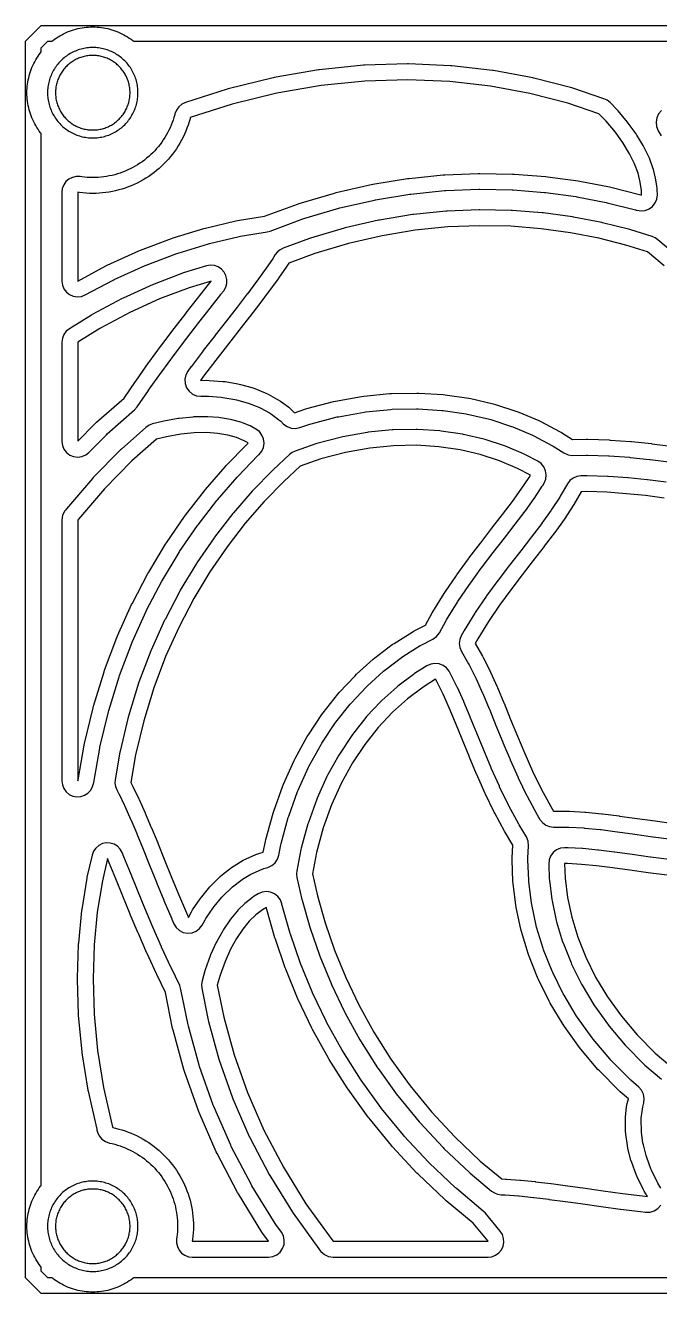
# Model space of a CAD drawing. Header units: millimetres. Extents: x -40 to 40, y -40 to 40.
# Drawn here: x -40 to 0, y -40 to 40 of the extents above; entities that cross this region are included whole.
import ezdxf

# ---------------------------------------------------------------- set-up
doc = ezdxf.new("R2010")
doc.units = ezdxf.units.MM
for name, color, linetype in [('FACE_OPENINGS', 2, 'Continuous'), ('FACE_OUTER', 3, 'Continuous'), ('MID_OPENINGS', 4, 'Continuous'), ('MID_OUTER', 7, 'Continuous')]:
    doc.layers.add(name, color=color, linetype=linetype)

msp = doc.modelspace()

# ---------------------------------------------------------------- linework, layer by layer
at = {"layer": 'FACE_OPENINGS'}
for points in [[(-32.914, 35.471), (-32.906, 35.564), (-32.902, 35.657), (-32.9, 35.75), (-32.902, 35.843), (-32.906, 35.936), (-32.914, 36.029), (-32.924, 36.122), (-32.938, 36.214), (-32.955, 36.306), (-32.974, 36.397), (-32.997, 36.488), (-33.023, 36.577), (-33.051, 36.666), (-33.083, 36.754), (-33.117, 36.841), (-33.154, 36.926), (-33.194, 37.011), (-33.237, 37.093), (-33.282, 37.175), (-33.33, 37.255), (-33.38, 37.333), (-33.433, 37.41), (-33.489, 37.485), (-33.547, 37.558), (-33.607, 37.629), (-33.67, 37.698), (-33.735, 37.765), (-33.802, 37.83), (-33.871, 37.893), (-33.942, 37.953), (-34.015, 38.011), (-34.09, 38.067), (-34.167, 38.12), (-34.245, 38.17), (-34.325, 38.218), (-34.407, 38.263), (-34.489, 38.306), (-34.574, 38.346), (-34.659, 38.383), (-34.746, 38.417), (-34.834, 38.449), (-34.923, 38.477), (-35.012, 38.503), (-35.103, 38.526), (-35.194, 38.545), (-35.286, 38.562), (-35.378, 38.576), (-35.471, 38.586), (-35.564, 38.594), (-35.657, 38.598), (-35.75, 38.6), (-35.843, 38.598), (-35.936, 38.594), (-36.029, 38.586), (-36.122, 38.576), (-36.214, 38.562), (-36.306, 38.545), (-36.397, 38.526), (-36.488, 38.503), (-36.577, 38.477), (-36.666, 38.449), (-36.754, 38.417), (-36.841, 38.383), (-36.926, 38.346), (-37.011, 38.306), (-37.093, 38.263), (-37.175, 38.218), (-37.255, 38.17), (-37.333, 38.12), (-37.41, 38.067), (-37.485, 38.011), (-37.558, 37.953), (-37.629, 37.893), (-37.698, 37.83), (-37.765, 37.765), (-37.83, 37.698), (-37.893, 37.629), (-37.953, 37.558), (-38.011, 37.485), (-38.067, 37.41), (-38.12, 37.333), (-38.17, 37.255), (-38.218, 37.175), (-38.263, 37.093), (-38.306, 37.011), (-38.346, 36.926), (-38.383, 36.841), (-38.417, 36.754), (-38.449, 36.666), (-38.477, 36.577), (-38.503, 36.488), (-38.526, 36.397), (-38.545, 36.306), (-38.562, 36.214), (-38.576, 36.122), (-38.586, 36.029), (-38.594, 35.936), (-38.598, 35.843), (-38.6, 35.75), (-38.598, 35.657), (-38.594, 35.564), (-38.586, 35.471), (-38.576, 35.378), (-38.562, 35.286), (-38.545, 35.194), (-38.526, 35.103), (-38.503, 35.012), (-38.477, 34.923), (-38.449, 34.834), (-38.417, 34.746), (-38.383, 34.659), (-38.346, 34.574), (-38.306, 34.489), (-38.263, 34.407), (-38.218, 34.325), (-38.17, 34.245), (-38.12, 34.167), (-38.067, 34.09), (-38.011, 34.015), (-37.953, 33.942), (-37.893, 33.871), (-37.83, 33.802), (-37.765, 33.735), (-37.698, 33.67), (-37.629, 33.607), (-37.558, 33.547), (-37.485, 33.489), (-37.41, 33.433), (-37.333, 33.38), (-37.255, 33.33), (-37.175, 33.282), (-37.093, 33.237), (-37.011, 33.194), (-36.926, 33.154), (-36.841, 33.117), (-36.754, 33.083), (-36.666, 33.051), (-36.577, 33.023), (-36.488, 32.997), (-36.397, 32.974), (-36.306, 32.955), (-36.214, 32.938), (-36.122, 32.924), (-36.029, 32.914), (-35.936, 32.906), (-35.843, 32.902), (-35.75, 32.9), (-35.657, 32.902), (-35.564, 32.906), (-35.471, 32.914), (-35.378, 32.924), (-35.286, 32.938), (-35.194, 32.955), (-35.103, 32.974), (-35.012, 32.997), (-34.923, 33.023), (-34.834, 33.051), (-34.746, 33.083), (-34.659, 33.117), (-34.574, 33.154), (-34.489, 33.194), (-34.407, 33.237), (-34.325, 33.282), (-34.245, 33.33), (-34.167, 33.38), (-34.09, 33.433), (-34.015, 33.489), (-33.942, 33.547), (-33.871, 33.607), (-33.802, 33.67), (-33.735, 33.735), (-33.67, 33.802), (-33.607, 33.871), (-33.547, 33.942), (-33.489, 34.015), (-33.433, 34.09), (-33.38, 34.167), (-33.33, 34.245), (-33.282, 34.325), (-33.237, 34.407), (-33.194, 34.489), (-33.154, 34.574), (-33.117, 34.659), (-33.083, 34.746), (-33.051, 34.834), (-33.023, 34.923), (-32.997, 35.012), (-32.974, 35.103), (-32.955, 35.194), (-32.938, 35.286), (-32.924, 35.378)], [(-21.514, 37.191), (-24.314, 36.707), (-24.383, 36.692), (-27.207, 35.997), (-27.274, 35.978), (-29.905, 35.13), (-30.134, 35.023), (-30.328, 34.862), (-30.476, 34.657), (-30.568, 34.421), (-30.582, 34.365), (-30.63, 34.197), (-30.684, 34.03), (-30.743, 33.866), (-30.807, 33.703), (-30.877, 33.542), (-30.952, 33.384), (-31.032, 33.228), (-31.117, 33.075), (-31.207, 32.925), (-31.302, 32.778), (-31.401, 32.634), (-31.506, 32.493), (-31.614, 32.356), (-31.728, 32.223), (-31.845, 32.093), (-31.967, 31.967), (-32.093, 31.845), (-32.223, 31.728), (-32.356, 31.614), (-32.493, 31.506), (-32.634, 31.401), (-32.778, 31.302), (-32.925, 31.207), (-33.075, 31.117), (-33.228, 31.032), (-33.384, 30.952), (-33.542, 30.877), (-33.703, 30.807), (-33.866, 30.743), (-34.03, 30.684), (-34.197, 30.63), (-34.365, 30.582), (-34.535, 30.54), (-34.706, 30.503), (-34.879, 30.472), (-35.052, 30.446), (-35.226, 30.426), (-35.4, 30.412), (-35.575, 30.403), (-35.75, 30.4), (-35.925, 30.403), (-36.1, 30.412), (-36.274, 30.426), (-36.448, 30.446), (-36.553, 30.461), (-36.798, 30.467), (-37.037, 30.414), (-37.256, 30.304), (-37.441, 30.144), (-37.582, 29.944), (-37.67, 29.715), (-37.7, 29.472), (-37.7, 23.875), (-37.667, 23.62), (-37.57, 23.382), (-37.416, 23.176), (-37.214, 23.017), (-36.979, 22.914), (-36.725, 22.875), (-36.469, 22.902), (-36.229, 22.993), (-34.469, 23.933), (-34.403, 23.966), (-32.449, 24.853), (-32.38, 24.882), (-30.442, 25.615), (-30.371, 25.639), (-28.461, 26.222), (-28.388, 26.242), (-26.514, 26.682), (-26.44, 26.697), (-24.749, 26.978), (-24.568, 27.026), (-22.499, 27.786), (-22.429, 27.809), (-20.234, 28.461), (-20.163, 28.48), (-17.982, 28.98), (-17.912, 28.994), (-15.755, 29.348), (-15.684, 29.358), (-13.561, 29.574), (-13.491, 29.579), (-11.409, 29.663), (-11.34, 29.664), (-9.308, 29.624), (-9.24, 29.621), (-7.263, 29.466), (-7.197, 29.459), (-5.282, 29.197), (-5.219, 29.187), (-3.37, 28.828), (-3.309, 28.814), (-1.531, 28.367), (-1.472, 28.351), (-1.438, 28.34), (-1.172, 28.296), (-0.905, 28.324), (-0.655, 28.423), (-0.44, 28.584), (-0.276, 28.797), (-0.174, 29.046), (-0.143, 29.313), (-0.148, 29.611), (-0.158, 29.732), (-0.23, 30.247), (-0.252, 30.357), (-0.395, 30.916), (-0.426, 31.015), (-0.649, 31.614), (-0.687, 31.702), (-0.995, 32.338), (-1.037, 32.416), (-1.436, 33.081), (-1.482, 33.15), (-1.976, 33.838), (-2.023, 33.899), (-2.616, 34.602), (-2.665, 34.656), (-3.123, 35.125), (-3.306, 35.273), (-3.518, 35.374), (-5.475, 36.036), (-5.543, 36.057), (-7.926, 36.677), (-7.996, 36.693), (-10.476, 37.152), (-10.547, 37.163), (-13.115, 37.451), (-13.186, 37.457), (-15.831, 37.565), (-15.902, 37.565), (-18.612, 37.484), (-18.683, 37.479), (-21.445, 37.2)], [(-33.832, 22.797), (-33.889, 22.769), (-35.784, 21.757), (-35.839, 21.724), (-37.227, 20.864), (-37.424, 20.705), (-37.574, 20.501), (-37.668, 20.266), (-37.7, 20.014), (-37.7, 13.763), (-37.666, 13.503), (-37.565, 13.261), (-37.405, 13.054), (-37.197, 12.895), (-36.955, 12.796), (-36.695, 12.763), (-36.436, 12.798), (-36.195, 12.9), (-35.988, 13.061), (-34.894, 14.17), (-34.834, 14.226), (-33.112, 15.739), (-32.945, 15.929), (-32.238, 16.97), (-32.225, 16.989), (-31.413, 18.134), (-31.401, 18.15), (-30.605, 19.231), (-30.595, 19.244), (-29.821, 20.267), (-29.814, 20.276), (-29.062, 21.249), (-28.347, 22.165), (-27.672, 23.03), (-27.668, 23.035), (-27.494, 23.26), (-27.367, 23.477), (-27.298, 23.719), (-27.291, 23.971), (-27.348, 24.216), (-27.464, 24.44), (-27.632, 24.627), (-27.841, 24.766), (-28.079, 24.849), (-28.33, 24.87), (-28.578, 24.827), (-29.956, 24.406), (-30.017, 24.385), (-31.885, 23.679), (-31.945, 23.654)], [(-35.726, 11.475), (-35.775, 11.422), (-37.413, 9.503), (-37.457, 9.448), (-37.505, 9.383), (-37.65, 9.102), (-37.7, 8.79), (-37.7, -7.661), (-37.668, -7.911), (-37.575, -8.145), (-37.426, -8.349), (-37.23, -8.509), (-37.001, -8.614), (-36.753, -8.659), (-36.501, -8.641), (-36.262, -8.56), (-36.051, -8.422), (-35.881, -8.235), (-35.764, -8.012), (-35.738, -7.945), (-35.689, -7.764), (-35.313, -5.591), (-35.298, -5.52), (-34.765, -3.292), (-34.746, -3.222), (-34.088, -1.083), (-34.065, -1.015), (-33.294, 1.03), (-33.267, 1.096), (-32.392, 3.043), (-32.361, 3.106), (-31.393, 4.951), (-31.36, 5.011), (-30.309, 6.752), (-30.272, 6.808), (-29.15, 8.443), (-29.111, 8.496), (-27.927, 10.024), (-27.886, 10.074), (-26.651, 11.495), (-26.608, 11.542), (-25.332, 12.858), (-25.288, 12.9), (-25.262, 12.925), (-25.091, 13.133), (-24.982, 13.378), (-24.942, 13.644), (-24.975, 13.911), (-25.077, 14.16), (-25.242, 14.372), (-25.458, 14.533), (-25.718, 14.677), (-25.827, 14.729), (-26.309, 14.924), (-26.416, 14.961), (-26.971, 15.116), (-27.073, 15.138), (-27.703, 15.245), (-27.798, 15.257), (-28.503, 15.307), (-28.591, 15.31), (-29.367, 15.297), (-29.449, 15.292), (-30.292, 15.208), (-30.369, 15.197), (-31.274, 15.035), (-31.346, 15.02), (-31.981, 14.858), (-32.2, 14.773), (-32.393, 14.64), (-33.945, 13.277), (-33.998, 13.228)], [(-31.727, -14.059), (-31.266, -15.183), (-31.262, -15.192), (-30.769, -16.362), (-30.763, -16.375), (-30.635, -16.668), (-30.49, -16.903), (-30.286, -17.09), (-30.038, -17.214), (-29.766, -17.266), (-29.49, -17.24), (-29.232, -17.14), (-29.011, -16.973), (-28.845, -16.752), (-28.666, -16.43), (-28.613, -16.344), (-28.157, -15.671), (-28.091, -15.583), (-27.61, -15.002), (-27.529, -14.914), (-27.028, -14.423), (-26.93, -14.337), (-26.414, -13.935), (-26.3, -13.856), (-25.772, -13.539), (-25.641, -13.471), (-25.105, -13.236), (-24.96, -13.184), (-24.718, -13.115), (-24.467, -13.004), (-24.256, -12.828), (-24.1, -12.602), (-24.012, -12.342), (-23.887, -11.693), (-23.867, -11.606), (-23.419, -9.969), (-23.391, -9.883), (-22.834, -8.336), (-22.8, -8.251), (-22.143, -6.8), (-22.102, -6.717), (-21.354, -5.366), (-21.305, -5.286), (-20.476, -4.04), (-20.421, -3.963), (-19.52, -2.824), (-19.457, -2.751), (-18.494, -1.723), (-18.425, -1.655), (-17.408, -0.739), (-17.333, -0.676), (-16.272, 0.127), (-16.19, 0.184), (-15.094, 0.874), (-15.007, 0.923), (-14.31, 1.282), (-14.072, 1.453), (-13.893, 1.685), (-13.467, 2.452), (-13.439, 2.499), (-12.741, 3.625), (-12.716, 3.664), (-11.996, 4.728), (-11.975, 4.758), (-11.246, 5.764), (-11.23, 5.785), (-10.504, 6.739), (-10.496, 6.75), (-9.786, 7.661), (-9.111, 8.527), (-9.103, 8.537), (-8.483, 9.354), (-8.467, 9.376), (-7.911, 10.152), (-7.887, 10.187), (-7.402, 10.928), (-7.372, 10.976), (-7.286, 11.126), (-7.184, 11.373), (-7.151, 11.639), (-7.191, 11.903), (-7.298, 12.148), (-7.467, 12.356), (-7.685, 12.511), (-8.499, 12.94), (-8.576, 12.977), (-9.712, 13.455), (-9.792, 13.485), (-11, 13.877), (-11.082, 13.9), (-12.36, 14.198), (-12.442, 14.213), (-13.784, 14.41), (-13.866, 14.419), (-15.266, 14.508), (-15.347, 14.509), (-16.798, 14.483), (-16.878, 14.478), (-18.372, 14.331), (-18.451, 14.32), (-19.98, 14.045), (-20.057, 14.028), (-21.611, 13.62), (-21.686, 13.598), (-22.989, 13.145), (-23.176, 13.058), (-23.341, 12.934), (-24.382, 11.968), (-24.42, 11.931), (-25.653, 10.659), (-25.69, 10.619), (-26.884, 9.246), (-26.919, 9.202), (-28.063, 7.726), (-28.097, 7.68), (-29.182, 6.1), (-29.214, 6.051), (-30.229, 4.369), (-30.258, 4.317), (-31.194, 2.533), (-31.22, 2.478), (-32.066, 0.596), (-32.09, 0.538), (-32.836, -1.44), (-32.856, -1.499), (-33.493, -3.569), (-33.509, -3.63), (-34.026, -5.787), (-34.039, -5.849), (-34.339, -7.584), (-34.352, -7.803), (-34.318, -8.018), (-34.238, -8.222), (-34.133, -8.421), (-34.114, -8.459), (-33.75, -9.215), (-33.737, -9.244), (-33.367, -10.069), (-33.358, -10.09), (-32.978, -10.982), (-32.973, -10.995), (-32.576, -11.96), (-32.164, -12.979), (-31.729, -14.055)], [(-32.933, -14.544), (-33.369, -13.466), (-33.781, -12.449), (-33.783, -12.444), (-33.891, -12.181), (-34.015, -11.962), (-34.19, -11.781), (-34.405, -11.649), (-34.646, -11.576), (-34.897, -11.564), (-35.143, -11.616), (-35.369, -11.728), (-35.56, -11.893), (-35.703, -12.1), (-35.79, -12.336), (-36.114, -13.739), (-36.127, -13.803), (-36.449, -15.774), (-36.458, -15.838), (-36.659, -17.9), (-36.663, -17.965), (-36.733, -20.111), (-36.734, -20.175), (-36.664, -22.398), (-36.66, -22.462), (-36.441, -24.752), (-36.433, -24.815), (-36.056, -27.162), (-36.044, -27.225), (-35.502, -29.619), (-35.486, -29.68), (-35.448, -29.809), (-35.339, -30.053), (-35.17, -30.259), (-34.951, -30.413), (-34.7, -30.504), (-34.535, -30.54), (-34.365, -30.582), (-34.197, -30.63), (-34.03, -30.684), (-33.866, -30.743), (-33.703, -30.807), (-33.542, -30.877), (-33.384, -30.952), (-33.228, -31.032), (-33.075, -31.117), (-32.925, -31.207), (-32.778, -31.302), (-32.634, -31.401), (-32.493, -31.506), (-32.356, -31.614), (-32.223, -31.728), (-32.093, -31.845), (-31.967, -31.967), (-31.845, -32.093), (-31.728, -32.223), (-31.614, -32.356), (-31.506, -32.493), (-31.401, -32.634), (-31.302, -32.778), (-31.207, -32.925), (-31.117, -33.075), (-31.032, -33.228), (-30.952, -33.384), (-30.877, -33.542), (-30.807, -33.703), (-30.743, -33.866), (-30.684, -34.03), (-30.63, -34.197), (-30.582, -34.365), (-30.54, -34.535), (-30.503, -34.706), (-30.472, -34.879), (-30.446, -35.052), (-30.426, -35.226), (-30.412, -35.4), (-30.403, -35.575), (-30.4, -35.75), (-30.403, -35.925), (-30.412, -36.1), (-30.426, -36.274), (-30.446, -36.448), (-30.461, -36.553), (-30.467, -36.798), (-30.414, -37.037), (-30.304, -37.256), (-30.144, -37.441), (-29.944, -37.582), (-29.715, -37.67), (-29.472, -37.7), (-24.669, -37.7), (-24.398, -37.663), (-24.147, -37.553), (-23.935, -37.38), (-23.779, -37.156), (-23.688, -36.898), (-23.671, -36.625), (-23.729, -36.357), (-23.857, -36.115), (-24.195, -35.646), (-24.24, -35.579), (-25.709, -33.203), (-25.749, -33.132), (-27.016, -30.715), (-27.051, -30.641), (-28.118, -28.198), (-28.148, -28.121), (-29.018, -25.666), (-29.043, -25.588), (-29.719, -23.135), (-29.738, -23.054), (-30.187, -20.806), (-30.267, -20.566), (-30.815, -19.434), (-30.826, -19.413), (-31.41, -18.137), (-31.419, -18.119), (-31.957, -16.889), (-31.963, -16.874), (-32.462, -15.692), (-32.466, -15.682)], [(-28.316, -18.63), (-28.345, -18.702), (-28.658, -19.567), (-28.68, -19.636), (-28.858, -20.267), (-28.894, -20.499), (-28.875, -20.734), (-28.471, -22.759), (-28.454, -22.829), (-27.8, -25.202), (-27.779, -25.271), (-26.937, -27.649), (-26.91, -27.715), (-25.876, -30.084), (-25.846, -30.148), (-24.617, -32.493), (-24.581, -32.554), (-23.156, -34.861), (-23.117, -34.919), (-21.494, -37.172), (-21.451, -37.227), (-21.357, -37.34), (-21.14, -37.534), (-20.877, -37.658), (-20.589, -37.7), (-10.822, -37.7), (-10.574, -37.669), (-10.341, -37.577), (-10.138, -37.43), (-9.978, -37.237), (-9.871, -37.011), (-9.824, -36.765), (-9.839, -36.515), (-9.916, -36.277), (-10.05, -36.065), (-10.989, -34.923), (-11.121, -34.79), (-12.814, -33.378), (-12.869, -33.329), (-14.531, -31.753), (-14.582, -31.702), (-16.106, -30.063), (-16.154, -30.009), (-17.539, -28.318), (-17.582, -28.262), (-18.831, -26.531), (-18.87, -26.473), (-19.984, -24.712), (-20.019, -24.653), (-21.002, -22.873), (-21.032, -22.813), (-21.887, -21.023), (-21.913, -20.963), (-22.645, -19.173), (-22.667, -19.113), (-23.281, -17.332), (-23.299, -17.273), (-23.801, -15.509), (-23.816, -15.45), (-23.824, -15.415), (-23.919, -15.163), (-24.077, -14.946), (-24.287, -14.778), (-24.535, -14.673), (-24.801, -14.637), (-25.068, -14.674), (-25.315, -14.78), (-25.57, -14.934), (-25.67, -15.003), (-26.08, -15.322), (-26.164, -15.397), (-26.576, -15.8), (-26.647, -15.877), (-27.054, -16.369), (-27.112, -16.446), (-27.508, -17.03), (-27.554, -17.106), (-27.931, -17.784), (-27.968, -17.858)], [(-32.914, -36.029), (-32.906, -35.936), (-32.902, -35.843), (-32.9, -35.75), (-32.902, -35.657), (-32.906, -35.564), (-32.914, -35.471), (-32.924, -35.378), (-32.938, -35.286), (-32.955, -35.194), (-32.974, -35.103), (-32.997, -35.012), (-33.023, -34.923), (-33.051, -34.834), (-33.083, -34.746), (-33.117, -34.659), (-33.154, -34.574), (-33.194, -34.489), (-33.237, -34.407), (-33.282, -34.325), (-33.33, -34.245), (-33.38, -34.167), (-33.433, -34.09), (-33.489, -34.015), (-33.547, -33.942), (-33.607, -33.871), (-33.67, -33.802), (-33.735, -33.735), (-33.802, -33.67), (-33.871, -33.607), (-33.942, -33.547), (-34.015, -33.489), (-34.09, -33.433), (-34.167, -33.38), (-34.245, -33.33), (-34.325, -33.282), (-34.407, -33.237), (-34.489, -33.194), (-34.574, -33.154), (-34.659, -33.117), (-34.746, -33.083), (-34.834, -33.051), (-34.923, -33.023), (-35.012, -32.997), (-35.103, -32.974), (-35.194, -32.955), (-35.286, -32.938), (-35.378, -32.924), (-35.471, -32.914), (-35.564, -32.906), (-35.657, -32.902), (-35.75, -32.9), (-35.843, -32.902), (-35.936, -32.906), (-36.029, -32.914), (-36.122, -32.924), (-36.214, -32.938), (-36.306, -32.955), (-36.397, -32.974), (-36.488, -32.997), (-36.577, -33.023), (-36.666, -33.051), (-36.754, -33.083), (-36.841, -33.117), (-36.926, -33.154), (-37.011, -33.194), (-37.093, -33.237), (-37.175, -33.282), (-37.255, -33.33), (-37.333, -33.38), (-37.41, -33.433), (-37.485, -33.489), (-37.558, -33.547), (-37.629, -33.607), (-37.698, -33.67), (-37.765, -33.735), (-37.83, -33.802), (-37.893, -33.871), (-37.953, -33.942), (-38.011, -34.015), (-38.067, -34.09), (-38.12, -34.167), (-38.17, -34.245), (-38.218, -34.325), (-38.263, -34.407), (-38.306, -34.489), (-38.346, -34.574), (-38.383, -34.659), (-38.417, -34.746), (-38.449, -34.834), (-38.477, -34.923), (-38.503, -35.012), (-38.526, -35.103), (-38.545, -35.194), (-38.562, -35.286), (-38.576, -35.378), (-38.586, -35.471), (-38.594, -35.564), (-38.598, -35.657), (-38.6, -35.75), (-38.598, -35.843), (-38.594, -35.936), (-38.586, -36.029), (-38.576, -36.122), (-38.562, -36.214), (-38.545, -36.306), (-38.526, -36.397), (-38.503, -36.488), (-38.477, -36.577), (-38.449, -36.666), (-38.417, -36.754), (-38.383, -36.841), (-38.346, -36.926), (-38.306, -37.011), (-38.263, -37.093), (-38.218, -37.175), (-38.17, -37.255), (-38.12, -37.333), (-38.067, -37.41), (-38.011, -37.485), (-37.953, -37.558), (-37.893, -37.629), (-37.83, -37.698), (-37.765, -37.765), (-37.698, -37.83), (-37.629, -37.893), (-37.558, -37.953), (-37.485, -38.011), (-37.41, -38.067), (-37.333, -38.12), (-37.255, -38.17), (-37.175, -38.218), (-37.093, -38.263), (-37.011, -38.306), (-36.926, -38.346), (-36.841, -38.383), (-36.754, -38.417), (-36.666, -38.449), (-36.577, -38.477), (-36.488, -38.503), (-36.397, -38.526), (-36.306, -38.545), (-36.214, -38.562), (-36.122, -38.576), (-36.029, -38.586), (-35.936, -38.594), (-35.843, -38.598), (-35.75, -38.6), (-35.657, -38.598), (-35.564, -38.594), (-35.471, -38.586), (-35.378, -38.576), (-35.286, -38.562), (-35.194, -38.545), (-35.103, -38.526), (-35.012, -38.503), (-34.923, -38.477), (-34.834, -38.449), (-34.746, -38.417), (-34.659, -38.383), (-34.574, -38.346), (-34.489, -38.306), (-34.407, -38.263), (-34.325, -38.218), (-34.245, -38.17), (-34.167, -38.12), (-34.09, -38.067), (-34.015, -38.011), (-33.942, -37.953), (-33.871, -37.893), (-33.802, -37.83), (-33.735, -37.765), (-33.67, -37.698), (-33.607, -37.629), (-33.547, -37.558), (-33.489, -37.485), (-33.433, -37.41), (-33.38, -37.333), (-33.33, -37.255), (-33.282, -37.175), (-33.237, -37.093), (-33.194, -37.011), (-33.154, -36.926), (-33.117, -36.841), (-33.083, -36.754), (-33.051, -36.666), (-33.023, -36.577), (-32.997, -36.488), (-32.974, -36.397), (-32.955, -36.306), (-32.938, -36.214), (-32.924, -36.122)]]:
    msp.add_lwpolyline(points, close=True, dxfattribs=at)
for points in [[(0.111, 34.621), (-0.069, 34.411), (-0.185, 34.159), (-0.228, 33.886), (-0.194, 33.611), (-0.085, 33.356), (0.104, 33.041)], [(0.933, 25.579), (-0.11, 26.482), (-0.28, 26.6), (-0.47, 26.681), (-1.826, 27.099), (-1.877, 27.114), (-3.595, 27.546), (-3.649, 27.558), (-5.435, 27.905), (-5.49, 27.914), (-7.341, 28.166), (-7.398, 28.173), (-9.308, 28.322), (-9.367, 28.325), (-11.331, 28.363), (-11.391, 28.363), (-13.403, 28.281), (-13.464, 28.277), (-15.517, 28.068), (-15.579, 28.06), (-17.665, 27.717), (-17.726, 27.705), (-19.837, 27.221), (-19.898, 27.205), (-22.024, 26.574), (-22.085, 26.554), (-23.738, 25.946), (-23.933, 25.849), (-24.103, 25.711), (-24.239, 25.54), (-24.359, 25.35), (-24.382, 25.314), (-24.855, 24.621), (-24.874, 24.595), (-25.404, 23.862), (-25.417, 23.844), (-26, 23.069), (-26.008, 23.058), (-26.646, 22.232), (-27.322, 21.365), (-28.036, 20.451), (-28.039, 20.447), (-28.782, 19.485), (-28.788, 19.478), (-29.554, 18.465), (-29.562, 18.454), (-29.752, 18.197), (-29.884, 17.953), (-29.944, 17.683), (-29.927, 17.407), (-29.835, 17.145), (-29.675, 16.919), (-29.46, 16.746), (-29.205, 16.638), (-28.93, 16.604), (-28.562, 16.61), (-28.46, 16.608), (-27.65, 16.549), (-27.54, 16.536), (-26.797, 16.41), (-26.68, 16.384), (-26.004, 16.196), (-25.882, 16.154), (-25.275, 15.908), (-25.149, 15.848), (-24.611, 15.55), (-24.487, 15.47), (-24.015, 15.123), (-23.897, 15.024), (-23.717, 14.849), (-23.495, 14.687), (-23.238, 14.592), (-22.964, 14.57), (-22.694, 14.624), (-22.069, 14.84), (-21.984, 14.866), (-20.343, 15.297), (-20.255, 15.316), (-18.636, 15.607), (-18.546, 15.62), (-16.96, 15.777), (-16.868, 15.782), (-15.324, 15.81), (-15.231, 15.808), (-13.737, 15.713), (-13.642, 15.703), (-12.206, 15.493), (-12.111, 15.475), (-10.739, 15.155), (-10.646, 15.129), (-9.344, 14.707), (-9.252, 14.672), (-8.026, 14.155), (-7.936, 14.113), (-6.79, 13.509), (-6.704, 13.458), (-6.044, 13.034), (-5.778, 12.913), (-5.487, 12.874), (-4.61, 12.888), (-4.556, 12.888), (-3.231, 12.847), (-3.185, 12.845), (-1.904, 12.753), (-1.867, 12.75), (-0.631, 12.621), (-0.605, 12.618), (0.584, 12.467)], [(0.413, 11.178), (-0.756, 11.327), (-0.779, 11.329), (-1.983, 11.455), (-2.015, 11.458), (-3.255, 11.546), (-3.295, 11.548), (-4.569, 11.588), (-4.616, 11.588), (-4.959, 11.583), (-5.213, 11.546), (-5.45, 11.445), (-5.653, 11.287), (-5.809, 11.083), (-6.263, 10.298), (-6.297, 10.243), (-6.813, 9.454), (-6.84, 9.415), (-7.419, 8.606), (-7.438, 8.581), (-8.072, 7.746), (-8.081, 7.734), (-8.76, 6.862), (-9.466, 5.956), (-9.474, 5.947), (-10.188, 5.008), (-10.201, 4.99), (-10.912, 4.01), (-10.93, 3.984), (-11.627, 2.955), (-11.648, 2.921), (-12.32, 1.837), (-12.344, 1.797), (-12.51, 1.497), (-12.605, 1.258), (-12.636, 1.003), (-12.601, 0.748), (-12.503, 0.511), (-12.049, -0.275), (-12.019, -0.332), (-11.594, -1.173), (-11.573, -1.216), (-11.163, -2.122), (-11.15, -2.151), (-10.744, -3.117), (-10.738, -3.132), (-10.323, -4.156), (-9.892, -5.22), (-9.887, -5.231), (-9.431, -6.318), (-9.422, -6.339), (-8.929, -7.445), (-8.915, -7.474), (-8.372, -8.592), (-8.354, -8.628), (-7.751, -9.751), (-7.728, -9.792), (-7.551, -10.086), (-7.392, -10.288), (-7.187, -10.442), (-6.949, -10.539), (-6.694, -10.572), (-5.787, -10.573), (-5.722, -10.574), (-4.781, -10.627), (-4.733, -10.631), (-3.744, -10.728), (-3.713, -10.732), (-2.672, -10.863), (-2.657, -10.865), (-1.563, -11.018), (-0.425, -11.176), (-0.413, -11.178), (0.756, -11.327)], [(0.085, -33.356), (-0.104, -33.041), (-0.152, -32.951), (-0.507, -32.22), (-0.55, -32.119), (-0.813, -31.412), (-0.849, -31.297), (-1.024, -30.618), (-1.049, -30.491), (-1.139, -29.843), (-1.15, -29.704), (-1.161, -29.089), (-1.154, -28.941), (-1.09, -28.359), (-1.062, -28.208), (-1.001, -27.964), (-0.972, -27.691), (-1.018, -27.42), (-1.136, -27.172), (-1.317, -26.966), (-1.817, -26.533), (-1.882, -26.472), (-3.076, -25.266), (-3.137, -25.199), (-4.198, -23.943), (-4.254, -23.871), (-5.183, -22.576), (-5.234, -22.499), (-6.03, -21.176), (-6.075, -21.094), (-6.74, -19.753), (-6.778, -19.666), (-7.314, -18.317), (-7.346, -18.226), (-7.755, -16.878), (-7.779, -16.784), (-8.064, -15.445), (-8.081, -15.348), (-8.246, -14.028), (-8.254, -13.929), (-8.304, -12.635), (-8.303, -12.535), (-8.265, -11.751), (-8.294, -11.46), (-8.406, -11.189), (-8.857, -10.436), (-8.884, -10.389), (-9.51, -9.222), (-9.531, -9.181), (-10.092, -8.025), (-10.108, -7.992), (-10.614, -6.857), (-10.625, -6.833), (-11.089, -5.727), (-11.094, -5.715), (-11.528, -4.644), (-11.94, -3.627), (-11.945, -3.615), (-12.343, -2.669), (-12.354, -2.644), (-12.748, -1.775), (-12.766, -1.737), (-13.165, -0.946), (-13.192, -0.897), (-13.278, -0.746), (-13.442, -0.535), (-13.655, -0.374), (-13.904, -0.275), (-14.17, -0.246), (-14.434, -0.289), (-14.677, -0.4), (-15.456, -0.89), (-15.526, -0.939), (-16.508, -1.683), (-16.574, -1.737), (-17.518, -2.588), (-17.578, -2.647), (-18.476, -3.605), (-18.53, -3.668), (-19.372, -4.732), (-19.42, -4.799), (-20.197, -5.967), (-20.239, -6.036), (-20.942, -7.306), (-20.978, -7.378), (-21.597, -8.746), (-21.627, -8.819), (-22.153, -10.281), (-22.177, -10.356), (-22.601, -11.906), (-22.619, -11.981), (-22.879, -13.336), (-22.896, -13.542), (-22.872, -13.747), (-22.556, -15.131), (-22.543, -15.182), (-22.058, -16.887), (-22.041, -16.939), (-21.449, -18.659), (-21.429, -18.712), (-20.723, -20.44), (-20.699, -20.493), (-19.874, -22.222), (-19.847, -22.274), (-18.898, -23.994), (-18.867, -24.046), (-17.79, -25.748), (-17.756, -25.799), (-16.549, -27.473), (-16.511, -27.521), (-15.171, -29.157), (-15.13, -29.204), (-13.655, -30.79), (-13.611, -30.835), (-12.001, -32.361), (-11.954, -32.403), (-10.601, -33.531), (-10.419, -33.651), (-10.215, -33.73), (-9.999, -33.762), (-9.774, -33.77), (-9.732, -33.773), (-8.894, -33.836), (-8.863, -33.839), (-7.963, -33.931), (-7.941, -33.933), (-6.978, -34.051), (-6.965, -34.053), (-5.931, -34.192), (-4.842, -34.344), (-3.693, -34.505), (-3.688, -34.506), (-2.484, -34.668), (-2.474, -34.67), (-1.214, -34.827), (-1.201, -34.829), (-0.883, -34.864), (-0.606, -34.857), (-0.342, -34.773), (-0.111, -34.621), (0.069, -34.411)], [(0.605, -12.618), (-0.584, -12.467), (-0.598, -12.465), (-1.742, -12.305), (-2.829, -12.154), (-2.842, -12.152), (-3.86, -12.024), (-3.887, -12.021), (-4.837, -11.927), (-4.878, -11.924), (-5.763, -11.874), (-5.819, -11.873), (-5.993, -11.872), (-6.258, -11.908), (-6.504, -12.013), (-6.713, -12.179), (-6.872, -12.395), (-6.967, -12.645), (-6.992, -12.911), (-6.957, -13.83), (-6.95, -13.916), (-6.797, -15.138), (-6.783, -15.222), (-6.518, -16.465), (-6.497, -16.547), (-6.116, -17.803), (-6.088, -17.882), (-5.588, -19.143), (-5.554, -19.218), (-4.931, -20.474), (-4.892, -20.546), (-4.144, -21.789), (-4.099, -21.856), (-3.224, -23.076), (-3.176, -23.139), (-2.173, -24.326), (-2.12, -24.383), (-0.99, -25.526), (-0.933, -25.579), (0.11, -26.482)]]:
    msp.add_lwpolyline(points, dxfattribs=at)
at = {"layer": 'FACE_OUTER'}
msp.add_lwpolyline([(33.17, -39), (-33.17, -39), (-33.224, -39.042), (-33.333, -39.123), (-33.444, -39.201), (-33.559, -39.274), (-33.675, -39.344), (-33.794, -39.41), (-33.915, -39.472), (-34.037, -39.53), (-34.162, -39.584), (-34.288, -39.634), (-34.416, -39.68), (-34.545, -39.721), (-34.676, -39.759), (-34.808, -39.792), (-34.94, -39.82), (-35.074, -39.845), (-35.208, -39.864), (-35.343, -39.88), (-35.479, -39.891), (-35.614, -39.898), (-35.75, -39.9), (-35.886, -39.898), (-36.021, -39.891), (-36.157, -39.88), (-36.292, -39.864), (-36.426, -39.845), (-36.56, -39.82), (-36.692, -39.792), (-36.824, -39.759), (-36.955, -39.721), (-37.084, -39.68), (-37.212, -39.634), (-37.338, -39.584), (-37.463, -39.53), (-37.585, -39.472), (-37.706, -39.41), (-37.825, -39.344), (-37.941, -39.274), (-38.056, -39.201), (-38.167, -39.123), (-38.276, -39.042), (-38.33, -39), (-38.586, -39), (-39, -38.586), (-39, -38.33), (-39.042, -38.276), (-39.123, -38.167), (-39.201, -38.056), (-39.274, -37.941), (-39.344, -37.825), (-39.41, -37.706), (-39.472, -37.585), (-39.53, -37.463), (-39.584, -37.338), (-39.634, -37.212), (-39.68, -37.084), (-39.721, -36.955), (-39.759, -36.824), (-39.792, -36.692), (-39.82, -36.56), (-39.845, -36.426), (-39.864, -36.292), (-39.88, -36.157), (-39.891, -36.021), (-39.898, -35.886), (-39.9, -35.75), (-39.898, -35.614), (-39.891, -35.479), (-39.88, -35.343), (-39.864, -35.208), (-39.845, -35.074), (-39.82, -34.94), (-39.792, -34.808), (-39.759, -34.676), (-39.721, -34.545), (-39.68, -34.416), (-39.634, -34.288), (-39.584, -34.162), (-39.53, -34.037), (-39.472, -33.915), (-39.41, -33.794), (-39.344, -33.675), (-39.274, -33.559), (-39.201, -33.444), (-39.123, -33.333), (-39.042, -33.224), (-39, -33.17), (-39, 33.17), (-39.042, 33.224), (-39.123, 33.333), (-39.201, 33.444), (-39.274, 33.559), (-39.344, 33.675), (-39.41, 33.794), (-39.472, 33.915), (-39.53, 34.037), (-39.584, 34.162), (-39.634, 34.288), (-39.68, 34.416), (-39.721, 34.545), (-39.759, 34.676), (-39.792, 34.808), (-39.82, 34.94), (-39.845, 35.074), (-39.864, 35.208), (-39.88, 35.343), (-39.891, 35.479), (-39.898, 35.614), (-39.9, 35.75), (-39.898, 35.886), (-39.891, 36.021), (-39.88, 36.157), (-39.864, 36.292), (-39.845, 36.426), (-39.82, 36.56), (-39.792, 36.692), (-39.759, 36.824), (-39.721, 36.955), (-39.68, 37.084), (-39.634, 37.212), (-39.584, 37.338), (-39.53, 37.463), (-39.472, 37.585), (-39.41, 37.706), (-39.344, 37.825), (-39.274, 37.941), (-39.201, 38.056), (-39.123, 38.167), (-39.042, 38.276), (-39, 38.33), (-39, 38.586), (-38.586, 39), (-38.33, 39), (-38.276, 39.042), (-38.167, 39.123), (-38.056, 39.201), (-37.941, 39.274), (-37.825, 39.344), (-37.706, 39.41), (-37.585, 39.472), (-37.463, 39.53), (-37.338, 39.584), (-37.212, 39.634), (-37.084, 39.68), (-36.955, 39.721), (-36.824, 39.759), (-36.692, 39.792), (-36.56, 39.82), (-36.426, 39.845), (-36.292, 39.864), (-36.157, 39.88), (-36.021, 39.891), (-35.886, 39.898), (-35.75, 39.9), (-35.614, 39.898), (-35.479, 39.891), (-35.343, 39.88), (-35.208, 39.864), (-35.074, 39.845), (-34.94, 39.82), (-34.808, 39.792), (-34.676, 39.759), (-34.545, 39.721), (-34.416, 39.68), (-34.288, 39.634), (-34.162, 39.584), (-34.037, 39.53), (-33.915, 39.472), (-33.794, 39.41), (-33.675, 39.344), (-33.559, 39.274), (-33.444, 39.201), (-33.333, 39.123), (-33.224, 39.042), (-33.17, 39), (33.17, 39)], dxfattribs=at)
at = {"layer": 'MID_OPENINGS'}
for points in [[(-33.411, 35.52), (-33.405, 35.596), (-33.401, 35.673), (-33.4, 35.75), (-33.401, 35.827), (-33.405, 35.904), (-33.411, 35.98), (-33.42, 36.057), (-33.431, 36.133), (-33.445, 36.208), (-33.461, 36.284), (-33.48, 36.358), (-33.501, 36.432), (-33.525, 36.505), (-33.551, 36.578), (-33.579, 36.649), (-33.609, 36.72), (-33.642, 36.789), (-33.677, 36.858), (-33.715, 36.925), (-33.754, 36.991), (-33.796, 37.056), (-33.84, 37.119), (-33.886, 37.181), (-33.933, 37.241), (-33.983, 37.299), (-34.035, 37.356), (-34.088, 37.412), (-34.144, 37.465), (-34.201, 37.517), (-34.259, 37.567), (-34.319, 37.614), (-34.381, 37.66), (-34.444, 37.704), (-34.509, 37.746), (-34.575, 37.785), (-34.642, 37.823), (-34.711, 37.858), (-34.78, 37.891), (-34.851, 37.921), (-34.922, 37.949), (-34.995, 37.975), (-35.068, 37.999), (-35.142, 38.02), (-35.216, 38.039), (-35.292, 38.055), (-35.367, 38.069), (-35.443, 38.08), (-35.52, 38.089), (-35.596, 38.095), (-35.673, 38.099), (-35.75, 38.1), (-35.827, 38.099), (-35.904, 38.095), (-35.98, 38.089), (-36.057, 38.08), (-36.133, 38.069), (-36.208, 38.055), (-36.284, 38.039), (-36.358, 38.02), (-36.432, 37.999), (-36.505, 37.975), (-36.578, 37.949), (-36.649, 37.921), (-36.72, 37.891), (-36.789, 37.858), (-36.858, 37.823), (-36.925, 37.785), (-36.991, 37.746), (-37.056, 37.704), (-37.119, 37.66), (-37.181, 37.614), (-37.241, 37.567), (-37.299, 37.517), (-37.356, 37.465), (-37.412, 37.412), (-37.465, 37.356), (-37.517, 37.299), (-37.567, 37.241), (-37.614, 37.181), (-37.66, 37.119), (-37.704, 37.056), (-37.746, 36.991), (-37.785, 36.925), (-37.823, 36.858), (-37.858, 36.789), (-37.891, 36.72), (-37.921, 36.649), (-37.949, 36.578), (-37.975, 36.505), (-37.999, 36.432), (-38.02, 36.358), (-38.039, 36.284), (-38.055, 36.208), (-38.069, 36.133), (-38.08, 36.057), (-38.089, 35.98), (-38.095, 35.904), (-38.099, 35.827), (-38.1, 35.75), (-38.099, 35.673), (-38.095, 35.596), (-38.089, 35.52), (-38.08, 35.443), (-38.069, 35.367), (-38.055, 35.292), (-38.039, 35.216), (-38.02, 35.142), (-37.999, 35.068), (-37.975, 34.995), (-37.949, 34.922), (-37.921, 34.851), (-37.891, 34.78), (-37.858, 34.711), (-37.823, 34.642), (-37.785, 34.575), (-37.746, 34.509), (-37.704, 34.444), (-37.66, 34.381), (-37.614, 34.319), (-37.567, 34.259), (-37.517, 34.201), (-37.465, 34.144), (-37.412, 34.088), (-37.356, 34.035), (-37.299, 33.983), (-37.241, 33.933), (-37.181, 33.886), (-37.119, 33.84), (-37.056, 33.796), (-36.991, 33.754), (-36.925, 33.715), (-36.858, 33.677), (-36.789, 33.642), (-36.72, 33.609), (-36.649, 33.579), (-36.578, 33.551), (-36.505, 33.525), (-36.432, 33.501), (-36.358, 33.48), (-36.284, 33.461), (-36.208, 33.445), (-36.133, 33.431), (-36.057, 33.42), (-35.98, 33.411), (-35.904, 33.405), (-35.827, 33.401), (-35.75, 33.4), (-35.673, 33.401), (-35.596, 33.405), (-35.52, 33.411), (-35.443, 33.42), (-35.367, 33.431), (-35.292, 33.445), (-35.216, 33.461), (-35.142, 33.48), (-35.068, 33.501), (-34.995, 33.525), (-34.922, 33.551), (-34.851, 33.579), (-34.78, 33.609), (-34.711, 33.642), (-34.642, 33.677), (-34.575, 33.715), (-34.509, 33.754), (-34.444, 33.796), (-34.381, 33.84), (-34.319, 33.886), (-34.259, 33.933), (-34.201, 33.983), (-34.144, 34.035), (-34.088, 34.088), (-34.035, 34.144), (-33.983, 34.201), (-33.933, 34.259), (-33.886, 34.319), (-33.84, 34.381), (-33.796, 34.444), (-33.754, 34.509), (-33.715, 34.575), (-33.677, 34.642), (-33.642, 34.711), (-33.609, 34.78), (-33.579, 34.851), (-33.551, 34.922), (-33.525, 34.995), (-33.501, 35.068), (-33.48, 35.142), (-33.461, 35.216), (-33.445, 35.292), (-33.431, 35.367), (-33.42, 35.443)], [(-15.872, 36.566), (-18.582, 36.484), (-21.344, 36.205), (-24.144, 35.721), (-26.967, 35.026), (-29.598, 34.178), (-29.616, 34.106), (-29.673, 33.907), (-29.737, 33.709), (-29.807, 33.513), (-29.883, 33.32), (-29.966, 33.129), (-30.055, 32.941), (-30.15, 32.757), (-30.251, 32.575), (-30.358, 32.397), (-30.47, 32.222), (-30.588, 32.051), (-30.712, 31.884), (-30.841, 31.722), (-30.976, 31.563), (-31.115, 31.409), (-31.26, 31.26), (-31.409, 31.115), (-31.563, 30.976), (-31.722, 30.841), (-31.884, 30.712), (-32.051, 30.588), (-32.222, 30.47), (-32.397, 30.358), (-32.575, 30.251), (-32.757, 30.15), (-32.941, 30.055), (-33.129, 29.966), (-33.32, 29.883), (-33.513, 29.807), (-33.709, 29.737), (-33.907, 29.673), (-34.106, 29.616), (-34.308, 29.566), (-34.511, 29.522), (-34.716, 29.485), (-34.921, 29.454), (-35.128, 29.431), (-35.335, 29.414), (-35.542, 29.403), (-35.75, 29.4), (-35.958, 29.403), (-36.165, 29.414), (-36.372, 29.431), (-36.579, 29.454), (-36.7, 29.472), (-36.7, 23.875), (-34.927, 24.822), (-34.831, 24.869), (-32.848, 25.77), (-32.749, 25.811), (-30.781, 26.556), (-30.679, 26.59), (-28.737, 27.183), (-28.633, 27.212), (-26.727, 27.66), (-26.62, 27.681), (-24.913, 27.965), (-22.829, 28.731), (-22.729, 28.764), (-20.503, 29.424), (-20.402, 29.451), (-18.19, 29.958), (-18.089, 29.978), (-15.902, 30.338), (-15.801, 30.351), (-13.647, 30.57), (-13.547, 30.577), (-11.434, 30.663), (-11.336, 30.664), (-9.273, 30.624), (-9.177, 30.619), (-7.171, 30.462), (-7.076, 30.452), (-5.133, 30.186), (-5.042, 30.171), (-3.166, 29.807), (-3.078, 29.787), (-1.274, 29.334), (-1.19, 29.31), (-1.143, 29.296), (-1.148, 29.593), (-1.22, 30.108), (-1.364, 30.667), (-1.586, 31.266), (-1.895, 31.901), (-2.294, 32.566), (-2.788, 33.254), (-3.381, 33.957), (-3.839, 34.426), (-5.795, 35.089), (-8.178, 35.709), (-10.658, 36.169), (-13.227, 36.458)], [(-29.664, 23.45), (-31.532, 22.744), (-33.418, 21.887), (-35.312, 20.875), (-36.7, 20.014), (-36.7, 13.763), (-35.594, 14.885), (-35.508, 14.966), (-33.772, 16.491), (-33.063, 17.536), (-33.043, 17.564), (-32.226, 18.716), (-32.209, 18.739), (-31.408, 19.827), (-31.395, 19.845), (-30.616, 20.873), (-30.607, 20.885), (-29.857, 21.856), (-29.852, 21.863), (-29.135, 22.78), (-28.46, 23.646), (-28.286, 23.871)], [(-31.734, 13.889), (-33.286, 12.526), (-35.014, 10.772), (-36.652, 8.854), (-36.7, 8.79), (-36.7, -7.661), (-36.675, -7.593), (-36.296, -5.405), (-36.275, -5.302), (-35.734, -3.044), (-35.706, -2.943), (-35.04, -0.774), (-35.006, -0.677), (-34.224, 1.398), (-34.185, 1.492), (-33.298, 3.467), (-33.254, 3.557), (-32.272, 5.429), (-32.223, 5.515), (-31.158, 7.281), (-31.105, 7.362), (-29.966, 9.021), (-29.91, 9.098), (-28.709, 10.648), (-28.65, 10.719), (-27.396, 12.162), (-27.336, 12.228), (-26.041, 13.564), (-25.978, 13.624), (-25.942, 13.658), (-26.203, 13.802), (-26.685, 13.997), (-27.24, 14.152), (-27.87, 14.259), (-28.574, 14.31), (-29.35, 14.297), (-30.193, 14.213), (-31.099, 14.051)], [(-31.65, -11.582), (-31.237, -12.604), (-30.802, -13.68), (-30.34, -14.803), (-29.847, -15.974), (-29.719, -16.267), (-29.53, -15.926), (-29.453, -15.801), (-28.971, -15.09), (-28.876, -14.964), (-28.364, -14.344), (-28.247, -14.218), (-27.708, -13.689), (-27.568, -13.566), (-27.006, -13.128), (-26.841, -13.014), (-26.26, -12.665), (-26.071, -12.568), (-25.475, -12.307), (-25.267, -12.232), (-24.994, -12.153), (-24.865, -11.485), (-24.836, -11.36), (-24.378, -9.686), (-24.339, -9.563), (-23.768, -7.978), (-23.719, -7.857), (-23.046, -6.369), (-22.986, -6.251), (-22.219, -4.864), (-22.149, -4.749), (-21.298, -3.469), (-21.218, -3.359), (-20.291, -2.187), (-20.201, -2.083), (-19.209, -1.024), (-19.11, -0.926), (-18.062, 0.018), (-17.953, 0.108), (-16.858, 0.937), (-16.741, 1.018), (-15.609, 1.732), (-15.484, 1.803), (-14.767, 2.171), (-14.335, 2.949), (-14.295, 3.015), (-13.586, 4.16), (-13.55, 4.216), (-12.82, 5.295), (-12.789, 5.338), (-12.052, 6.355), (-12.03, 6.386), (-11.299, 7.347), (-11.286, 7.363), (-10.574, 8.276), (-9.899, 9.142), (-9.28, 9.959), (-8.724, 10.735), (-8.238, 11.476), (-8.151, 11.626), (-8.965, 12.055), (-10.1, 12.534), (-11.309, 12.926), (-12.587, 13.224), (-13.929, 13.421), (-15.329, 13.51), (-16.78, 13.483), (-18.274, 13.335), (-19.803, 13.06), (-21.358, 12.653), (-22.661, 12.201), (-23.702, 11.235), (-24.935, 9.963), (-26.129, 8.59), (-27.273, 7.114), (-28.357, 5.534), (-29.373, 3.852), (-30.308, 2.068), (-31.154, 0.186), (-31.9, -1.793), (-32.537, -3.863), (-33.053, -6.02), (-33.354, -7.755), (-33.244, -7.962), (-33.217, -8.017), (-32.846, -8.788), (-32.827, -8.829), (-32.452, -9.665), (-32.439, -9.694), (-32.057, -10.594), (-32.049, -10.612), (-31.654, -11.574)], [(-12.455, -5.019), (-12.867, -4.002), (-13.264, -3.057), (-13.658, -2.188), (-14.058, -1.396), (-14.144, -1.246), (-14.923, -1.736), (-15.905, -2.48), (-16.849, -3.331), (-17.746, -4.289), (-18.587, -5.353), (-19.364, -6.521), (-20.067, -7.79), (-20.686, -9.158), (-21.212, -10.62), (-21.637, -12.17), (-21.897, -13.525), (-21.581, -14.909), (-21.096, -16.613), (-20.503, -18.333), (-19.797, -20.062), (-18.971, -21.791), (-18.022, -23.511), (-16.945, -25.214), (-15.738, -26.888), (-14.397, -28.523), (-12.923, -30.109), (-11.313, -31.635), (-9.961, -32.763), (-9.727, -32.771), (-9.666, -32.775), (-8.813, -32.839), (-8.768, -32.843), (-7.856, -32.937), (-7.825, -32.94), (-6.854, -33.059), (-6.834, -33.061), (-5.804, -33.2), (-5.795, -33.201), (-4.703, -33.354), (-3.554, -33.515), (-2.35, -33.677), (-1.09, -33.835), (-0.772, -33.871), (-0.973, -33.536), (-1.042, -33.408), (-1.417, -32.635), (-1.479, -32.49), (-1.76, -31.735), (-1.811, -31.572), (-1.999, -30.84), (-2.035, -30.658), (-2.134, -29.951), (-2.15, -29.752), (-2.162, -29.074), (-2.152, -28.862), (-2.08, -28.215), (-2.041, -27.998), (-1.972, -27.722), (-2.486, -27.276), (-2.58, -27.189), (-3.801, -25.955), (-3.888, -25.859), (-4.975, -24.573), (-5.055, -24.47), (-6.007, -23.143), (-6.08, -23.032), (-6.897, -21.674), (-6.962, -21.557), (-7.645, -20.179), (-7.7, -20.054), (-8.251, -18.666), (-8.297, -18.536), (-8.718, -17.148), (-8.753, -17.013), (-9.047, -15.633), (-9.07, -15.494), (-9.241, -14.131), (-9.253, -13.989), (-9.304, -12.652), (-9.303, -12.508), (-9.264, -11.703), (-9.721, -10.94), (-9.759, -10.872), (-10.396, -9.686), (-10.426, -9.627), (-10.995, -8.455), (-11.018, -8.407), (-11.53, -7.26), (-11.545, -7.225), (-12.012, -6.111), (-12.02, -6.093)], [(-33.856, -14.929), (-33.859, -14.921), (-34.296, -13.841), (-34.708, -12.824), (-34.816, -12.561), (-35.14, -13.964), (-35.462, -15.935), (-35.664, -17.998), (-35.734, -20.144), (-35.664, -22.367), (-35.446, -24.656), (-35.069, -27.004), (-34.527, -29.398), (-34.489, -29.527), (-34.308, -29.566), (-34.106, -29.616), (-33.907, -29.673), (-33.709, -29.737), (-33.513, -29.807), (-33.32, -29.883), (-33.129, -29.966), (-32.941, -30.055), (-32.757, -30.15), (-32.575, -30.251), (-32.397, -30.358), (-32.222, -30.47), (-32.051, -30.588), (-31.884, -30.712), (-31.722, -30.841), (-31.563, -30.976), (-31.409, -31.115), (-31.26, -31.26), (-31.115, -31.409), (-30.976, -31.563), (-30.841, -31.722), (-30.712, -31.884), (-30.588, -32.051), (-30.47, -32.222), (-30.358, -32.397), (-30.251, -32.575), (-30.15, -32.757), (-30.055, -32.941), (-29.966, -33.129), (-29.883, -33.32), (-29.807, -33.513), (-29.737, -33.709), (-29.673, -33.907), (-29.616, -34.106), (-29.566, -34.308), (-29.522, -34.511), (-29.485, -34.716), (-29.454, -34.921), (-29.431, -35.128), (-29.414, -35.335), (-29.403, -35.542), (-29.4, -35.75), (-29.403, -35.958), (-29.414, -36.165), (-29.431, -36.372), (-29.454, -36.579), (-29.472, -36.7), (-24.669, -36.7), (-25.017, -36.216), (-25.082, -36.119), (-26.569, -33.714), (-26.627, -33.612), (-27.91, -31.164), (-27.961, -31.058), (-29.042, -28.581), (-29.085, -28.472), (-29.967, -25.983), (-30.002, -25.87), (-30.687, -23.383), (-30.715, -23.268), (-31.167, -21.002), (-31.718, -19.865), (-31.732, -19.834), (-32.321, -18.55), (-32.333, -18.524), (-32.875, -17.287), (-32.884, -17.266), (-33.384, -16.078), (-33.39, -16.064)], [(-26.68, -17.591), (-27.056, -18.269), (-27.405, -19.041), (-27.718, -19.907), (-27.895, -20.538), (-27.49, -22.563), (-26.836, -24.937), (-25.994, -27.315), (-24.96, -29.684), (-23.731, -32.029), (-22.305, -34.335), (-20.683, -36.587), (-20.589, -36.7), (-10.822, -36.7), (-11.761, -35.558), (-13.467, -34.136), (-13.545, -34.066), (-15.231, -32.468), (-15.304, -32.394), (-16.849, -30.732), (-16.917, -30.655), (-18.322, -28.94), (-18.384, -28.859), (-19.651, -27.103), (-19.707, -27.02), (-20.837, -25.234), (-20.888, -25.149), (-21.884, -23.343), (-21.929, -23.257), (-22.795, -21.441), (-22.834, -21.354), (-23.576, -19.539), (-23.608, -19.452), (-24.231, -17.645), (-24.258, -17.559), (-24.767, -15.77), (-24.788, -15.686), (-24.799, -15.637), (-25.055, -15.791), (-25.464, -16.111), (-25.876, -16.514), (-26.284, -17.007)], [(-33.411, -35.98), (-33.405, -35.904), (-33.401, -35.827), (-33.4, -35.75), (-33.401, -35.673), (-33.405, -35.596), (-33.411, -35.52), (-33.42, -35.443), (-33.431, -35.367), (-33.445, -35.292), (-33.461, -35.216), (-33.48, -35.142), (-33.501, -35.068), (-33.525, -34.995), (-33.551, -34.922), (-33.579, -34.851), (-33.609, -34.78), (-33.642, -34.711), (-33.677, -34.642), (-33.715, -34.575), (-33.754, -34.509), (-33.796, -34.444), (-33.84, -34.381), (-33.886, -34.319), (-33.933, -34.259), (-33.983, -34.201), (-34.035, -34.144), (-34.088, -34.088), (-34.144, -34.035), (-34.201, -33.983), (-34.259, -33.933), (-34.319, -33.886), (-34.381, -33.84), (-34.444, -33.796), (-34.509, -33.754), (-34.575, -33.715), (-34.642, -33.677), (-34.711, -33.642), (-34.78, -33.609), (-34.851, -33.579), (-34.922, -33.551), (-34.995, -33.525), (-35.068, -33.501), (-35.142, -33.48), (-35.216, -33.461), (-35.292, -33.445), (-35.367, -33.431), (-35.443, -33.42), (-35.52, -33.411), (-35.596, -33.405), (-35.673, -33.401), (-35.75, -33.4), (-35.827, -33.401), (-35.904, -33.405), (-35.98, -33.411), (-36.057, -33.42), (-36.133, -33.431), (-36.208, -33.445), (-36.284, -33.461), (-36.358, -33.48), (-36.432, -33.501), (-36.505, -33.525), (-36.578, -33.551), (-36.649, -33.579), (-36.72, -33.609), (-36.789, -33.642), (-36.858, -33.677), (-36.925, -33.715), (-36.991, -33.754), (-37.056, -33.796), (-37.119, -33.84), (-37.181, -33.886), (-37.241, -33.933), (-37.299, -33.983), (-37.356, -34.035), (-37.412, -34.088), (-37.465, -34.144), (-37.517, -34.201), (-37.567, -34.259), (-37.614, -34.319), (-37.66, -34.381), (-37.704, -34.444), (-37.746, -34.509), (-37.785, -34.575), (-37.823, -34.642), (-37.858, -34.711), (-37.891, -34.78), (-37.921, -34.851), (-37.949, -34.922), (-37.975, -34.995), (-37.999, -35.068), (-38.02, -35.142), (-38.039, -35.216), (-38.055, -35.292), (-38.069, -35.367), (-38.08, -35.443), (-38.089, -35.52), (-38.095, -35.596), (-38.099, -35.673), (-38.1, -35.75), (-38.099, -35.827), (-38.095, -35.904), (-38.089, -35.98), (-38.08, -36.057), (-38.069, -36.133), (-38.055, -36.208), (-38.039, -36.284), (-38.02, -36.358), (-37.999, -36.432), (-37.975, -36.505), (-37.949, -36.578), (-37.921, -36.649), (-37.891, -36.72), (-37.858, -36.789), (-37.823, -36.858), (-37.785, -36.925), (-37.746, -36.991), (-37.704, -37.056), (-37.66, -37.119), (-37.614, -37.181), (-37.567, -37.241), (-37.517, -37.299), (-37.465, -37.356), (-37.412, -37.412), (-37.356, -37.465), (-37.299, -37.517), (-37.241, -37.567), (-37.181, -37.614), (-37.119, -37.66), (-37.056, -37.704), (-36.991, -37.746), (-36.925, -37.785), (-36.858, -37.823), (-36.789, -37.858), (-36.72, -37.891), (-36.649, -37.921), (-36.578, -37.949), (-36.505, -37.975), (-36.432, -37.999), (-36.358, -38.02), (-36.284, -38.039), (-36.208, -38.055), (-36.133, -38.069), (-36.057, -38.08), (-35.98, -38.089), (-35.904, -38.095), (-35.827, -38.099), (-35.75, -38.1), (-35.673, -38.099), (-35.596, -38.095), (-35.52, -38.089), (-35.443, -38.08), (-35.367, -38.069), (-35.292, -38.055), (-35.216, -38.039), (-35.142, -38.02), (-35.068, -37.999), (-34.995, -37.975), (-34.922, -37.949), (-34.851, -37.921), (-34.78, -37.891), (-34.711, -37.858), (-34.642, -37.823), (-34.575, -37.785), (-34.509, -37.746), (-34.444, -37.704), (-34.381, -37.66), (-34.319, -37.614), (-34.259, -37.567), (-34.201, -37.517), (-34.144, -37.465), (-34.088, -37.412), (-34.035, -37.356), (-33.983, -37.299), (-33.933, -37.241), (-33.886, -37.181), (-33.84, -37.119), (-33.796, -37.056), (-33.754, -36.991), (-33.715, -36.925), (-33.677, -36.858), (-33.642, -36.789), (-33.609, -36.72), (-33.579, -36.649), (-33.551, -36.578), (-33.525, -36.505), (-33.501, -36.432), (-33.48, -36.358), (-33.461, -36.284), (-33.445, -36.208), (-33.431, -36.133), (-33.42, -36.057)]]:
    msp.add_lwpolyline(points, close=True, dxfattribs=at)
for points in [[(0.279, 24.823), (-0.764, 25.725), (-2.121, 26.144), (-3.839, 26.576), (-5.625, 26.923), (-7.476, 27.176), (-9.386, 27.325), (-11.35, 27.363), (-13.363, 27.282), (-15.416, 27.073), (-17.503, 26.73), (-19.614, 26.246), (-21.74, 25.615), (-23.393, 25.008), (-23.518, 24.809), (-23.551, 24.758), (-24.033, 24.051), (-24.059, 24.014), (-24.596, 23.272), (-24.615, 23.246), (-25.203, 22.465), (-25.215, 22.45), (-25.85, 21.626), (-25.856, 21.619), (-26.534, 20.75), (-27.248, 19.835), (-27.99, 18.874), (-28.757, 17.862), (-28.947, 17.604), (-28.557, 17.611), (-28.411, 17.607), (-27.554, 17.545), (-27.397, 17.526), (-26.604, 17.392), (-26.436, 17.354), (-25.709, 17.151), (-25.533, 17.091), (-24.872, 16.824), (-24.691, 16.738), (-24.098, 16.409), (-23.92, 16.295), (-23.395, 15.909), (-23.227, 15.766), (-23.022, 15.568), (-22.379, 15.791), (-22.257, 15.829), (-20.577, 16.269), (-20.451, 16.297), (-18.794, 16.595), (-18.664, 16.613), (-17.039, 16.774), (-16.906, 16.781), (-15.322, 16.81), (-15.188, 16.807), (-13.653, 16.71), (-13.518, 16.696), (-12.04, 16.479), (-11.905, 16.453), (-10.491, 16.124), (-10.357, 16.087), (-9.015, 15.651), (-8.883, 15.602), (-7.617, 15.068), (-7.489, 15.008), (-6.305, 14.383), (-6.181, 14.311), (-5.503, 13.874), (-4.614, 13.889), (-4.536, 13.888), (-3.19, 13.846), (-3.124, 13.843), (-1.825, 13.75), (-1.772, 13.745), (-0.522, 13.615), (-0.485, 13.611), (0.713, 13.458)], [(0.287, 10.186), (-0.883, 10.335), (-2.087, 10.46), (-3.326, 10.549), (-4.6, 10.588), (-4.943, 10.583), (-5.404, 9.785), (-5.452, 9.707), (-5.982, 8.898), (-6.021, 8.841), (-6.61, 8.019), (-6.637, 7.982), (-7.277, 7.139), (-7.29, 7.121), (-7.972, 6.247), (-8.678, 5.342), (-9.392, 4.403), (-10.102, 3.423), (-10.798, 2.394), (-11.47, 1.311), (-11.637, 1.011), (-11.176, 0.213), (-11.132, 0.131), (-10.697, -0.732), (-10.667, -0.794), (-10.249, -1.715), (-10.231, -1.757), (-9.821, -2.733), (-9.812, -2.753), (-9.396, -3.78), (-8.965, -4.844), (-8.509, -5.932), (-8.015, -7.037), (-7.473, -8.155), (-6.87, -9.278), (-6.693, -9.572), (-5.772, -9.573), (-5.68, -9.575), (-4.714, -9.63), (-4.646, -9.635), (-3.639, -9.734), (-3.594, -9.739), (-2.544, -9.871), (-2.522, -9.874), (-1.424, -10.027), (-0.287, -10.186), (0.883, -10.335)], [(0.485, -13.611), (-0.713, -13.458), (-0.733, -13.456), (-1.88, -13.296), (-2.967, -13.144), (-3.985, -13.016), (-4.934, -12.922), (-5.82, -12.873), (-5.993, -12.872), (-5.958, -13.792), (-5.805, -15.014), (-5.54, -16.257), (-5.159, -17.513), (-4.658, -18.774), (-4.035, -20.03), (-3.287, -21.273), (-2.412, -22.493), (-1.409, -23.68), (-0.279, -24.823), (0.764, -25.725)]]:
    msp.add_lwpolyline(points, dxfattribs=at)
at = {"layer": 'MID_OUTER'}
msp.add_lwpolyline([(-40, -39), (-40, 39), (-39, 40), (39, 40), (40, 39), (40, -39), (39, -40), (-39, -40)], close=True, dxfattribs=at)

doc.saveas('drawing.dxf')
